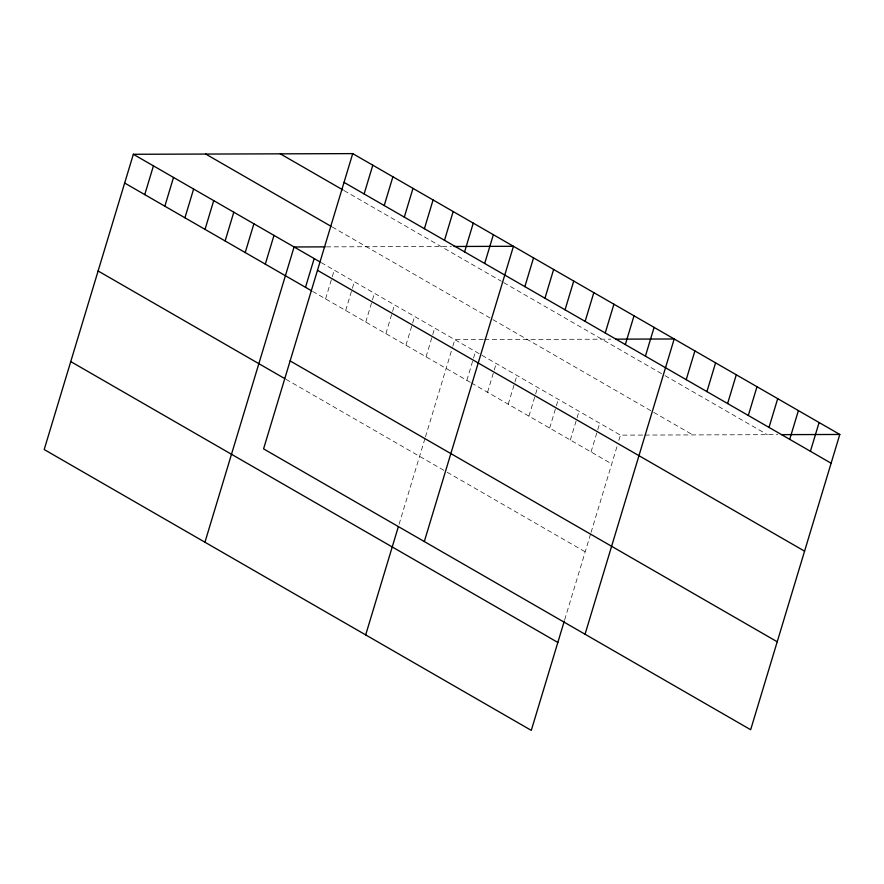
<?xml version="1.0" encoding="UTF-8"?>
<svg xmlns="http://www.w3.org/2000/svg" width="884" height="884" viewBox="0 0 884 884"><rect width="100%" height="100%" fill="white"/><g stroke="black" fill="none" stroke-linecap="round" stroke-linejoin="round"><path stroke-width="0.66" stroke-dasharray="4.42 3.31" d="M325.588 298.891L331.898 277.974M332.296 276.67L334.262 270.139M345.677 310.472L351.987 289.565M352.384 288.261L354.362 281.72M365.766 322.052L372.087 301.146M372.473 299.842L374.451 293.311M385.866 333.644L392.176 312.737M392.573 311.422L394.54 304.892M405.955 345.224L412.264 324.317M412.662 323.014L414.629 316.472M426.044 356.816L432.364 335.909M432.751 334.594L434.729 328.063M399.071 524.3L425.049 438.232M425.447 436.939L452.453 347.489M452.851 346.185L454.818 339.644L483.261 339.555M466.84 380.33L475.515 351.589M487.537 392.275L493.858 371.357M494.244 370.053L496.222 363.523M508.245 404.209L514.554 383.302M514.952 381.987L516.919 375.457M528.941 416.143L535.251 395.236M535.649 393.921L537.627 387.391M549.649 428.077L555.959 407.17M556.356 405.867L558.323 399.325M570.346 440.011L579.031 411.27M591.042 451.956L597.363 431.038M597.75 429.734L599.728 423.204M564.677 619.794L590.667 533.726M591.053 532.433L617.275 445.591M618.855 440.365L620.424 435.138L643.696 435.061M326.395 246.868L451.404 246.481M484.554 339.555L610.844 339.169M644.989 435.061L777.754 434.652M344.141 190.635L501.338 281.267M503.703 282.637L663.906 375.004M665.055 375.667L767.411 434.685M332.196 226.978L491.758 318.98M492.941 319.665L651.42 411.038M653.718 412.364L692.824 434.917M321.268 262.636L620.424 435.138M312.582 291.388L470.288 382.319M471.437 382.982L611.75 463.89M286.029 379.335L446.033 471.592M447.193 472.255L585.197 551.837"/><path stroke-width="1.33" d="M352.716 153.617L263.576 448.862L750.66 729.72L839.8 434.464L352.716 153.617L133.34 154.28L44.2 449.536L531.284 730.383L564.301 621.043M144.755 194.624L153.429 165.872M164.844 206.204L173.529 177.452M184.933 217.796L193.618 189.043M205.033 229.376L213.707 200.624M225.122 240.956L233.807 212.215M245.211 252.548L253.896 223.796M265.31 264.128L273.985 235.376M204.944 542.212L294.085 246.968L325.102 246.868M305.488 287.3L314.174 258.548M364.12 193.95L372.805 165.197M384.22 205.53L392.894 176.789M404.308 217.121L412.994 188.369M424.397 228.702L433.083 199.95M444.497 240.293L453.172 211.541M464.586 251.874L473.272 223.122M365.678 634.9L398.308 526.82M484.675 263.465L493.36 234.713M424.309 541.538L513.449 246.293L453.989 246.481M524.864 286.626L533.538 257.885M544.953 298.217L553.638 269.465M565.053 309.798L573.727 281.046M585.142 321.389L593.816 292.637M605.231 332.97L613.916 304.218M625.331 344.561L634.005 315.809M645.419 356.142L654.094 327.389M585.053 634.226L674.194 338.981L616.015 339.158M686.216 379.667L694.89 350.915M706.913 391.601L715.598 362.849M727.609 403.535L736.295 374.783M748.317 415.469L756.991 386.717M769.014 427.403L777.699 398.662M789.721 439.348L798.396 410.596M810.418 451.282L819.103 422.53M781.633 434.641L839.8 434.464M344.031 182.369L831.115 463.216M280.316 153.838L342.959 189.95M205.729 154.059L331.014 226.304M133.34 154.28L320.085 261.962M317.478 270.305L804.573 551.163M124.666 183.032L311.4 290.714M290.129 360.915L777.213 641.773M98.113 270.979L284.847 378.65M70.753 361.589L557.837 642.447"/></g></svg>
